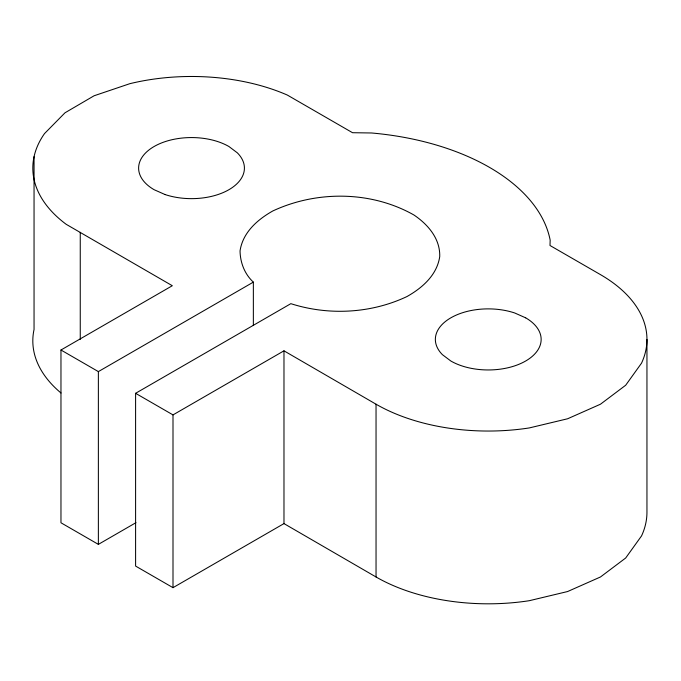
<?xml version="1.0" encoding="UTF-8"?>
<svg xmlns="http://www.w3.org/2000/svg" width="681" height="681" viewBox="0 0 681 681"><rect width="100%" height="100%" fill="white"/><g stroke="black" fill="none" stroke-linecap="round" stroke-linejoin="round"><path stroke-width="1.02" d="M135.97 522.659L98.37 544.374L60.967 522.778L60.967 350.008L172.31 285.722L66.236 224.338A158.699 91.62 0 0 1 44.52 133.578L65.001 112.791L94.106 95.766L129.858 83.678A158.699 91.62 0 0 1 287.322 95.059L352.537 132.71L371.596 132.982A211.595 122.163 0 0 1 550.171 240.189L549.993 245.492L600.472 274.63A158.699 91.62 0 0 1 641.545 363.135L625.686 385.233L600.472 404.208L567.605 418.772L529.324 427.923A158.699 91.62 0 0 1 376.04 404.208L283.977 350.826L173 414.899L135.596 393.303L135.596 566.073L173 587.669L283.977 523.595L283.977 350.826M60.967 350.008L98.37 371.605L253.358 282.121C244.641 274.162 240.24 262.628 240.044 250.897C242.794 232.485 257.367 219.674 272.792 210.974C316.912 190.374 371.358 190.859 413.988 215.026C428.034 224.534 440.292 238.725 439.73 256.626C436.981 275.039 422.407 287.85 406.983 296.541C371.043 313.541 328.617 315.754 290.847 303.666L135.596 393.303M283.977 523.595L376.04 576.977A158.699 91.62 0 0 0 529.324 600.693L567.605 591.534L600.472 576.977L625.686 558.003L641.545 535.904A158.699 91.62 0 0 0 646.95 512.189L646.95 339.419M376.04 404.208L376.04 576.977M253.358 282.121L253.358 325.578M173 414.899L173 587.669M98.37 371.605L98.37 544.374M80.256 232.332L80.256 339.385M34.05 156.724L34.05 329.485A158.699 91.62 0 0 0 60.992 392.988M525.655 317.823L514.7 312.971A52.897 30.543 0 0 0 450.848 317.823A52.897 30.543 0 0 0 442.446 354.69L450.848 361.015A52.897 30.543 0 0 0 525.655 361.015A52.897 30.543 0 0 0 525.655 317.823M165.066 194.553L154.11 189.701A52.897 30.543 0 0 1 154.11 146.509A52.897 30.543 0 0 1 228.918 146.509L237.328 152.833A52.897 30.543 0 0 1 228.918 189.701A52.897 30.543 0 0 1 165.066 194.553"/></g></svg>
